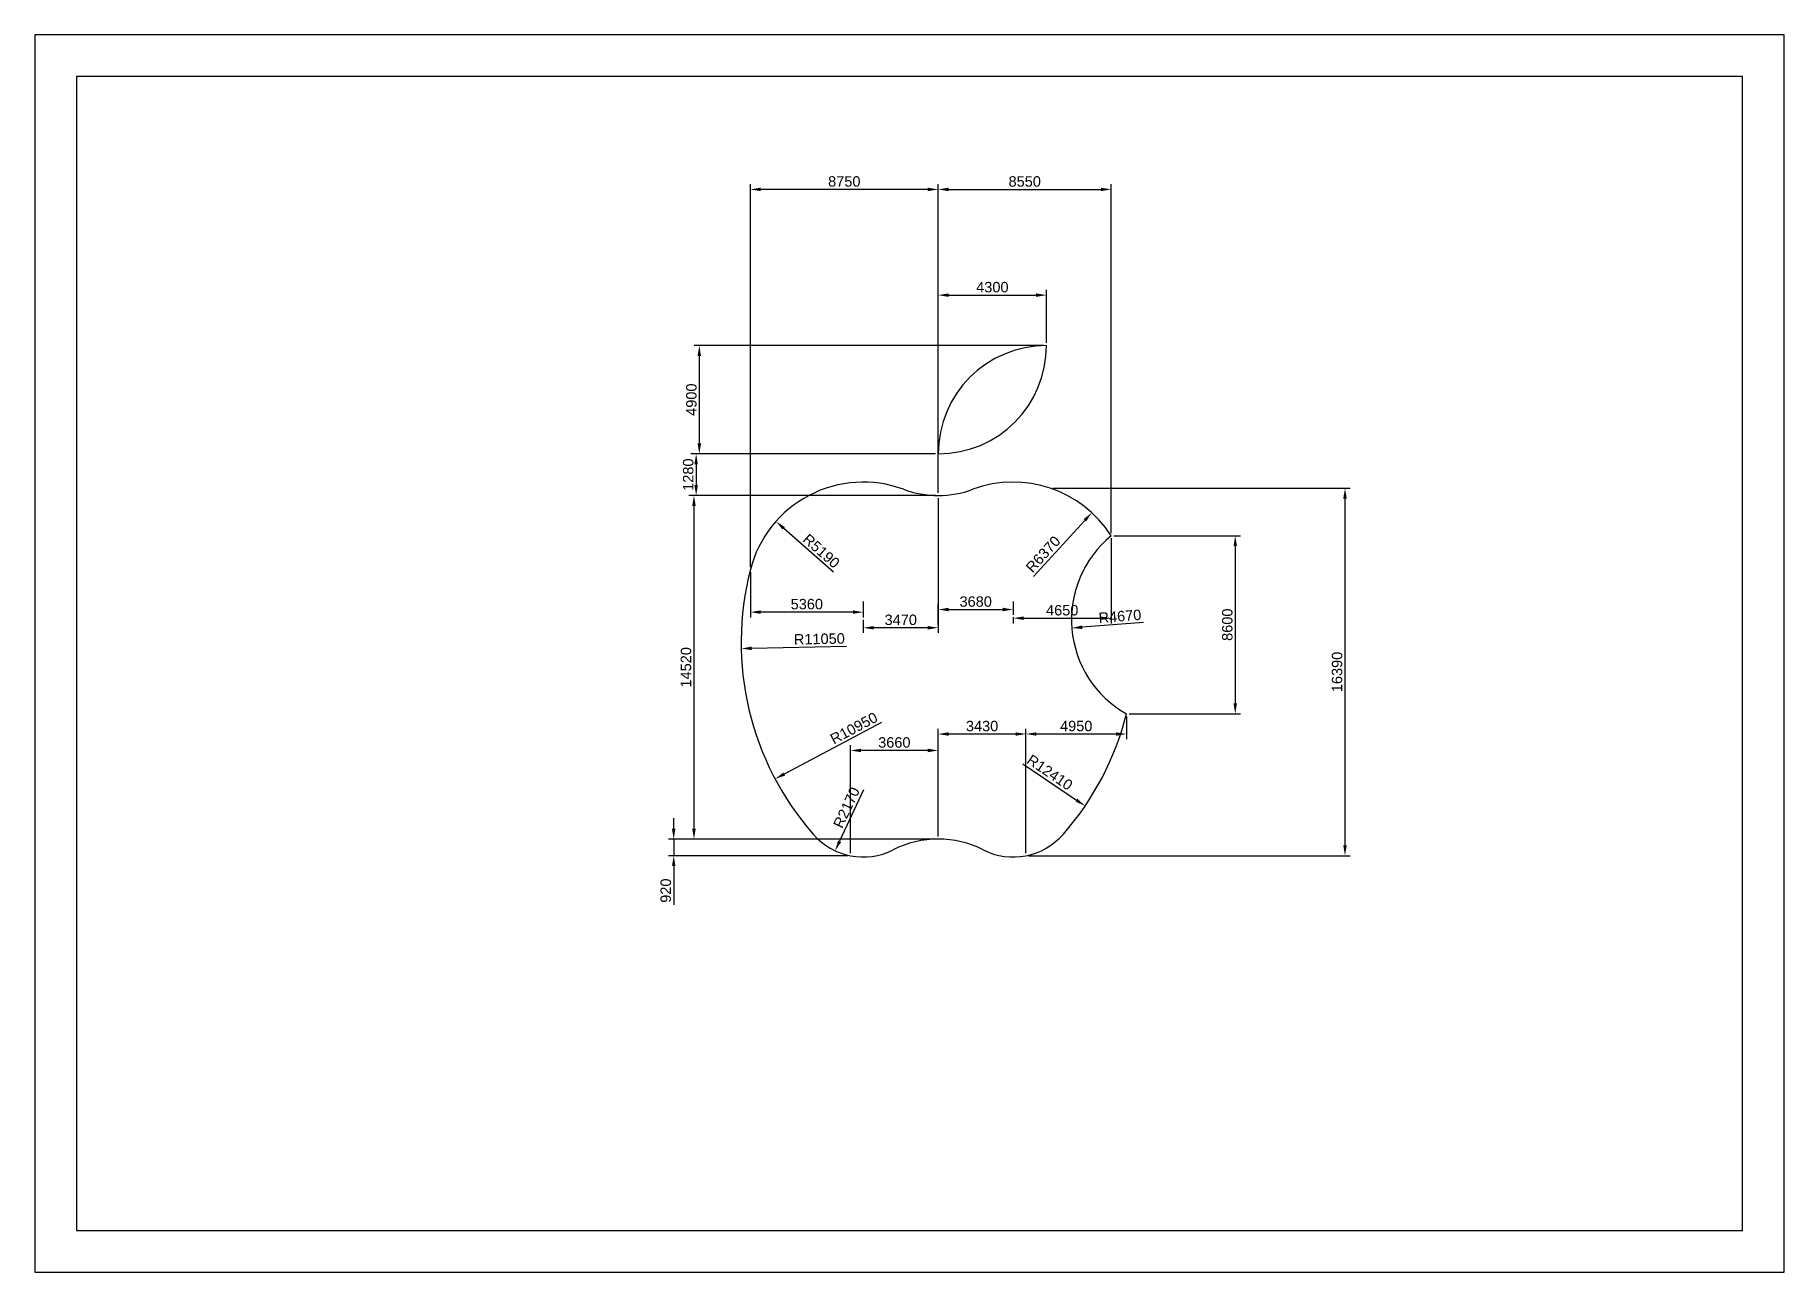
# Model space of a CAD drawing. Header units: millimetres. Extents: x 0 to 420, y 0 to 297.
import ezdxf

# ---------------------------------------------------------------- set-up
doc = ezdxf.new("R2010")
doc.units = ezdxf.units.MM
doc.styles.get("Standard").update_dxf_attribs({"font": 'arial.ttf'})
doc.dimstyles.new('ISO-25', dxfattribs={"dimtxt": 2.5, "dimasz": 2.5, "dimexe": 1.25, "dimexo": 0.625, "dimtad": 1, "dimtxsty": 'Standard', "dimcen": 2.5, "dimadec": 0, "dimazin": 0, "dimtfac": 1, "dimtmove": 0, "dimatfit": 3, "dimfxl": 1, "dimarcsym": 0})

# ---------------------------------------------------------------- blocks, each defined once
blk = doc.blocks.new('*D3')
at = {"color": 0, "lineweight": -2, "transparency": 16777216}
for p, q in [((171.78, 169.26), (171.78, 261.17)), ((216.9, 187.06), (216.9, 261.17)), ((214.4, 259.92), (174.28, 259.92))]:
    blk.add_line(p, q, dxfattribs=at)
at = {"color": 0, "transparency": 16777216}
for points in [[(174.28, 260.34), (174.28, 259.51), (171.78, 259.92)], [(214.4, 260.34), (214.4, 259.51), (216.9, 259.92)]]:
    blk.add_solid(points, dxfattribs=at)
at = {"layer": 'Defpoints', "color": 0, "transparency": 16777216}
for p in [(171.78, 259.92), (216.9, 186.44), (171.78, 168.64)]:
    blk.add_point(p, dxfattribs=at)
at = {"color": 0, "transparency": 16777216, "insert": (194.34, 261.82), "char_height": 2.5, "attachment_point": 5}
blk.add_mtext('8750', dxfattribs=at)
blk = doc.blocks.new('*D4')
at = {"color": 0, "lineweight": -2, "transparency": 16777216}
for p, q in [((216.9, 187.06), (216.9, 261.17)), ((258.45, 177.41), (258.45, 261.17)), ((219.4, 259.92), (255.95, 259.92))]:
    blk.add_line(p, q, dxfattribs=at)
at = {"color": 0, "transparency": 16777216}
for points in [[(219.4, 260.34), (219.4, 259.51), (216.9, 259.92)], [(255.95, 260.34), (255.95, 259.51), (258.45, 259.92)]]:
    blk.add_solid(points, dxfattribs=at)
at = {"layer": 'Defpoints', "color": 0, "transparency": 16777216}
for p in [(258.45, 259.92), (216.9, 186.44), (258.45, 176.79)]:
    blk.add_point(p, dxfattribs=at)
at = {"color": 0, "transparency": 16777216, "insert": (237.67, 261.82), "char_height": 2.5, "attachment_point": 5}
blk.add_mtext('8550', dxfattribs=at)
blk = doc.blocks.new('*D6')
at = {"color": 0, "lineweight": -2, "transparency": 16777216}
for p, q in [((153.38, 106.43), (153.38, 108.93)), ((216.27, 103.93), (152.13, 103.93)), ((153.38, 103.93), (153.38, 99.95)), ((195.2, 99.95), (152.13, 99.95)), ((153.38, 97.45), (153.38, 88.18))]:
    blk.add_line(p, q, dxfattribs=at)
at = {"color": 0, "transparency": 16777216}
for points in [[(152.96, 106.43), (153.8, 106.43), (153.38, 103.93)], [(152.96, 97.45), (153.8, 97.45), (153.38, 99.95)]]:
    blk.add_solid(points, dxfattribs=at)
at = {"layer": 'Defpoints', "color": 0, "transparency": 16777216}
for p in [(216.9, 103.93), (153.38, 99.95), (195.83, 99.95)]:
    blk.add_point(p, dxfattribs=at)
at = {"color": 0, "transparency": 16777216, "insert": (151.48, 91.56), "char_height": 2.5, "attachment_point": 5, "rotation": 90}
blk.add_mtext('920', dxfattribs=at)
blk = doc.blocks.new('*D7')
at = {"color": 0, "lineweight": -2, "transparency": 16777216}
for p, q in [((244.41, 188.2), (315.83, 188.2)), ((314.58, 102.45), (314.58, 185.7)), ((238.59, 99.95), (315.83, 99.95))]:
    blk.add_line(p, q, dxfattribs=at)
at = {"color": 0, "transparency": 16777216}
for points in [[(314.16, 185.7), (315, 185.7), (314.58, 188.2)], [(314.16, 102.45), (315, 102.45), (314.58, 99.95)]]:
    blk.add_solid(points, dxfattribs=at)
at = {"layer": 'Defpoints', "color": 0, "transparency": 16777216}
for p in [(243.79, 188.2), (314.58, 188.2), (237.97, 99.95)]:
    blk.add_point(p, dxfattribs=at)
at = {"color": 0, "transparency": 16777216, "insert": (312.68, 144.07), "char_height": 2.5, "attachment_point": 5, "rotation": 90}
blk.add_mtext('16390', dxfattribs=at)
blk = doc.blocks.new('*D8')
at = {"color": 0, "lineweight": -2, "transparency": 16777216}
for p, q in [((259.08, 176.79), (289.47, 176.79)), ((288.22, 174.29), (288.22, 136.52)), ((262.72, 134.02), (289.47, 134.02))]:
    blk.add_line(p, q, dxfattribs=at)
at = {"color": 0, "transparency": 16777216}
for points in [[(287.81, 174.29), (288.64, 174.29), (288.22, 176.79)], [(287.81, 136.52), (288.64, 136.52), (288.22, 134.02)]]:
    blk.add_solid(points, dxfattribs=at)
at = {"layer": 'Defpoints', "color": 0, "transparency": 16777216}
for p in [(258.45, 176.79), (262.09, 134.02), (288.22, 134.02)]:
    blk.add_point(p, dxfattribs=at)
at = {"color": 0, "transparency": 16777216, "insert": (286.32, 155.41), "char_height": 2.5, "attachment_point": 5, "rotation": 90}
blk.add_mtext('8600', dxfattribs=at)
blk = doc.blocks.new('*D9')
at = {"color": 0, "lineweight": -2, "transparency": 16777216}
blk.add_line((266.21, 155.97), (251.47, 154.81), dxfattribs=at)
at = {"color": 0, "transparency": 16777216}
blk.add_solid([(251.44, 155.22), (251.5, 154.39), (248.98, 154.61)], dxfattribs=at)
at = {"layer": 'Defpoints', "color": 0, "transparency": 16777216}
for p in [(274.9, 156.65), (248.98, 154.61)]:
    blk.add_point(p, dxfattribs=at)
at = {"color": 0, "transparency": 16777216, "insert": (260.53, 157.43), "char_height": 2.5, "attachment_point": 5, "rotation": 4.493}
blk.add_mtext('R4670', dxfattribs=at)
blk = doc.blocks.new('*D10')
at = {"color": 0, "lineweight": -2, "transparency": 16777216}
blk.add_line((239.75, 166.96), (252.1, 180.47), dxfattribs=at)
at = {"color": 0, "transparency": 16777216}
blk.add_solid([(251.79, 180.76), (252.41, 180.19), (253.79, 182.32)], dxfattribs=at)
at = {"layer": 'Defpoints', "color": 0, "transparency": 16777216}
for p in [(253.79, 182.32), (234.9, 161.65)]:
    blk.add_point(p, dxfattribs=at)
at = {"color": 0, "transparency": 16777216, "insert": (242.09, 172.34), "char_height": 2.5, "attachment_point": 5, "rotation": 47.5783}
blk.add_mtext('R6370', dxfattribs=at)
blk = doc.blocks.new('*D11')
at = {"color": 0, "lineweight": -2, "transparency": 16777216}
blk.add_line((191.73, 167.99), (179.8, 178.55), dxfattribs=at)
at = {"color": 0, "transparency": 16777216}
blk.add_solid([(180.08, 178.86), (179.53, 178.24), (177.93, 180.21)], dxfattribs=at)
at = {"layer": 'Defpoints', "color": 0, "transparency": 16777216}
for p in [(177.93, 180.21), (198.9, 161.65)]:
    blk.add_point(p, dxfattribs=at)
at = {"color": 0, "transparency": 16777216, "insert": (188.83, 173.1), "char_height": 2.5, "attachment_point": 5, "rotation": 318.4846}
blk.add_mtext('R5190', dxfattribs=at)
blk = doc.blocks.new('*D13')
at = {"color": 0, "lineweight": -2, "transparency": 16777216}
blk.add_line((194.91, 150.22), (172.08, 149.74), dxfattribs=at)
at = {"color": 0, "transparency": 16777216}
blk.add_solid([(172.08, 150.15), (172.09, 149.32), (169.59, 149.69)], dxfattribs=at)
at = {"layer": 'Defpoints', "color": 0, "transparency": 16777216}
for p in [(169.59, 149.69), (239.57, 151.17)]:
    blk.add_point(p, dxfattribs=at)
at = {"color": 0, "transparency": 16777216, "insert": (188.35, 151.99), "char_height": 2.5, "attachment_point": 5, "rotation": 1.2169}
blk.add_mtext('R11050', dxfattribs=at)
blk = doc.blocks.new('*D14')
at = {"color": 0, "lineweight": -2, "transparency": 16777216}
blk.add_line((203.3, 131.95), (179.93, 119.56), dxfattribs=at)
at = {"color": 0, "transparency": 16777216}
blk.add_solid([(179.73, 119.93), (180.13, 119.19), (177.72, 118.39)], dxfattribs=at)
at = {"layer": 'Defpoints', "color": 0, "transparency": 16777216}
for p in [(239.57, 151.17), (177.72, 118.39)]:
    blk.add_point(p, dxfattribs=at)
at = {"color": 0, "transparency": 16777216, "insert": (196.65, 130.57), "char_height": 2.5, "attachment_point": 5, "rotation": 27.9271}
blk.add_mtext('R10950', dxfattribs=at)
blk = doc.blocks.new('*D17')
at = {"color": 0, "lineweight": -2, "transparency": 16777216}
blk.add_line((198.94, 115.74), (193.21, 103.41), dxfattribs=at)
at = {"color": 0, "transparency": 16777216}
blk.add_solid([(192.83, 103.58), (193.59, 103.23), (192.16, 101.14)], dxfattribs=at)
at = {"layer": 'Defpoints', "color": 0, "transparency": 16777216}
for p in [(198.9, 115.65), (192.16, 101.14)]:
    blk.add_point(p, dxfattribs=at)
at = {"color": 0, "transparency": 16777216, "insert": (194.88, 111.51), "char_height": 2.5, "attachment_point": 5, "rotation": 65.0962}
blk.add_mtext('R2170', dxfattribs=at)
blk = doc.blocks.new('*D18')
at = {"color": 0, "lineweight": -2, "transparency": 16777216}
for p, q in [((237.97, 100.57), (237.97, 130.42)), ((262.09, 133.4), (262.09, 127.92)), ((259.59, 129.17), (240.47, 129.17))]:
    blk.add_line(p, q, dxfattribs=at)
at = {"color": 0, "transparency": 16777216}
for points in [[(240.47, 129.58), (240.47, 128.75), (237.97, 129.17)], [(259.59, 129.58), (259.59, 128.75), (262.09, 129.17)]]:
    blk.add_solid(points, dxfattribs=at)
at = {"layer": 'Defpoints', "color": 0, "transparency": 16777216}
for p in [(262.09, 134.02), (237.97, 129.17), (237.97, 99.95)]:
    blk.add_point(p, dxfattribs=at)
at = {"color": 0, "transparency": 16777216, "insert": (250.03, 131.07), "char_height": 2.5, "attachment_point": 5}
blk.add_mtext('4950', dxfattribs=at)
blk = doc.blocks.new('*D19')
at = {"color": 0, "lineweight": -2, "transparency": 16777216}
for p, q in [((216.9, 104.55), (216.9, 130.42)), ((237.97, 100.57), (237.97, 130.42)), ((235.47, 129.17), (219.4, 129.17))]:
    blk.add_line(p, q, dxfattribs=at)
at = {"color": 0, "transparency": 16777216}
for points in [[(219.4, 129.58), (219.4, 128.75), (216.9, 129.17)], [(235.47, 129.58), (235.47, 128.75), (237.97, 129.17)]]:
    blk.add_solid(points, dxfattribs=at)
at = {"layer": 'Defpoints', "color": 0, "transparency": 16777216}
for p in [(216.9, 129.17), (216.9, 103.93), (237.97, 99.95)]:
    blk.add_point(p, dxfattribs=at)
at = {"color": 0, "transparency": 16777216, "insert": (227.43, 131.07), "char_height": 2.5, "attachment_point": 5}
blk.add_mtext('3430', dxfattribs=at)
blk = doc.blocks.new('*D20')
at = {"color": 0, "lineweight": -2, "transparency": 16777216}
blk.add_line((237.24, 122.02), (250.1, 113.31), dxfattribs=at)
at = {"color": 0, "transparency": 16777216}
blk.add_solid([(250.34, 113.65), (249.87, 112.96), (252.17, 111.9)], dxfattribs=at)
at = {"layer": 'Defpoints', "color": 0, "transparency": 16777216}
for p in [(194.23, 151.17), (252.17, 111.9)]:
    blk.add_point(p, dxfattribs=at)
at = {"color": 0, "transparency": 16777216, "insert": (243.7, 119.94), "char_height": 2.5, "attachment_point": 5, "rotation": 325.8764}
blk.add_mtext('R12410', dxfattribs=at)
blk = doc.blocks.new('*D21')
at = {"color": 0, "lineweight": -2, "transparency": 16777216}
for p, q in [((195.83, 100.57), (195.83, 126.47)), ((216.9, 104.55), (216.9, 126.47)), ((214.4, 125.22), (198.33, 125.22))]:
    blk.add_line(p, q, dxfattribs=at)
at = {"color": 0, "transparency": 16777216}
for points in [[(198.33, 125.64), (198.33, 124.81), (195.83, 125.22)], [(214.4, 125.64), (214.4, 124.81), (216.9, 125.22)]]:
    blk.add_solid(points, dxfattribs=at)
at = {"layer": 'Defpoints', "color": 0, "transparency": 16777216}
for p in [(195.83, 125.22), (216.9, 103.93), (195.83, 99.95)]:
    blk.add_point(p, dxfattribs=at)
at = {"color": 0, "transparency": 16777216, "insert": (206.36, 127.13), "char_height": 2.5, "attachment_point": 5}
blk.add_mtext('3660', dxfattribs=at)
blk = doc.blocks.new('*D22')
at = {"color": 0, "lineweight": -2, "transparency": 16777216}
for p, q in [((171.78, 168.01), (171.78, 157.18)), ((198.9, 161.02), (198.9, 157.18)), ((196.4, 158.43), (174.28, 158.43))]:
    blk.add_line(p, q, dxfattribs=at)
at = {"color": 0, "transparency": 16777216}
for points in [[(174.28, 158.85), (174.28, 158.02), (171.78, 158.43)], [(196.4, 158.85), (196.4, 158.02), (198.9, 158.43)]]:
    blk.add_solid(points, dxfattribs=at)
at = {"layer": 'Defpoints', "color": 0, "transparency": 16777216}
for p in [(171.78, 168.64), (198.9, 161.65), (171.78, 158.43)]:
    blk.add_point(p, dxfattribs=at)
at = {"color": 0, "transparency": 16777216, "insert": (185.34, 160.34), "char_height": 2.5, "attachment_point": 5}
blk.add_mtext('5360', dxfattribs=at)
blk = doc.blocks.new('*D23')
at = {"color": 0, "lineweight": -2, "transparency": 16777216}
for p, q in [((216.9, 185.81), (216.9, 153.43)), ((198.9, 156.56), (198.9, 153.43)), ((214.4, 154.68), (201.4, 154.68))]:
    blk.add_line(p, q, dxfattribs=at)
at = {"color": 0, "transparency": 16777216}
for points in [[(201.4, 155.09), (201.4, 154.26), (198.9, 154.68)], [(214.4, 155.09), (214.4, 154.26), (216.9, 154.68)]]:
    blk.add_solid(points, dxfattribs=at)
at = {"layer": 'Defpoints', "color": 0, "transparency": 16777216}
for p in [(216.9, 186.44), (198.9, 157.18), (198.9, 154.68)]:
    blk.add_point(p, dxfattribs=at)
at = {"color": 0, "transparency": 16777216, "insert": (207.9, 156.58), "char_height": 2.5, "attachment_point": 5}
blk.add_mtext('3470', dxfattribs=at)
blk = doc.blocks.new('*D24')
at = {"color": 0, "lineweight": -2, "transparency": 16777216}
for p, q in [((216.9, 155.3), (216.9, 160.31)), ((234.9, 161.02), (234.9, 157.81)), ((219.4, 159.06), (232.4, 159.06))]:
    blk.add_line(p, q, dxfattribs=at)
at = {"color": 0, "transparency": 16777216}
for points in [[(219.4, 159.48), (219.4, 158.64), (216.9, 159.06)], [(232.4, 159.48), (232.4, 158.64), (234.9, 159.06)]]:
    blk.add_solid(points, dxfattribs=at)
at = {"layer": 'Defpoints', "color": 0, "transparency": 16777216}
for p in [(234.9, 161.65), (234.9, 159.06), (216.9, 154.68)]:
    blk.add_point(p, dxfattribs=at)
at = {"color": 0, "transparency": 16777216, "insert": (225.9, 160.96), "char_height": 2.5, "attachment_point": 5}
blk.add_mtext('3680', dxfattribs=at)
blk = doc.blocks.new('*D25')
at = {"color": 0, "lineweight": -2, "transparency": 16777216}
for p, q in [((258.45, 176.16), (258.45, 155.72)), ((234.9, 157.19), (234.9, 155.72)), ((237.4, 156.97), (255.95, 156.97))]:
    blk.add_line(p, q, dxfattribs=at)
at = {"color": 0, "transparency": 16777216}
for points in [[(237.4, 157.39), (237.4, 156.56), (234.9, 156.97)], [(255.95, 157.39), (255.95, 156.56), (258.45, 156.97)]]:
    blk.add_solid(points, dxfattribs=at)
at = {"layer": 'Defpoints', "color": 0, "transparency": 16777216}
for p in [(258.45, 176.79), (234.9, 157.81), (258.45, 156.97)]:
    blk.add_point(p, dxfattribs=at)
at = {"color": 0, "transparency": 16777216, "insert": (246.67, 158.87), "char_height": 2.5, "attachment_point": 5}
blk.add_mtext('4650', dxfattribs=at)
blk = doc.blocks.new('*D28')
at = {"color": 0, "lineweight": -2, "transparency": 16777216}
for p, q in [((216.27, 196.44), (157.52, 196.44)), ((158.77, 193.94), (158.77, 188.94)), ((216.27, 186.44), (157.52, 186.44))]:
    blk.add_line(p, q, dxfattribs=at)
at = {"color": 0, "transparency": 16777216}
for points in [[(158.35, 193.94), (159.18, 193.94), (158.77, 196.44)], [(158.35, 188.94), (159.18, 188.94), (158.77, 186.44)]]:
    blk.add_solid(points, dxfattribs=at)
at = {"layer": 'Defpoints', "color": 0, "transparency": 16777216}
for p in [(216.9, 196.44), (158.77, 186.44), (216.9, 186.44)]:
    blk.add_point(p, dxfattribs=at)
at = {"color": 0, "transparency": 16777216, "insert": (156.87, 191.44), "char_height": 2.5, "attachment_point": 5, "rotation": 90}
blk.add_mtext('1280', dxfattribs=at)
blk = doc.blocks.new('*D29')
at = {"color": 0, "lineweight": -2, "transparency": 16777216}
for p, q in [((242.27, 222.44), (158.28, 222.44)), ((159.53, 219.94), (159.53, 198.94)), ((216.27, 196.44), (158.28, 196.44))]:
    blk.add_line(p, q, dxfattribs=at)
at = {"color": 0, "transparency": 16777216}
for points in [[(159.11, 219.94), (159.95, 219.94), (159.53, 222.44)], [(159.11, 198.94), (159.95, 198.94), (159.53, 196.44)]]:
    blk.add_solid(points, dxfattribs=at)
at = {"layer": 'Defpoints', "color": 0, "transparency": 16777216}
for p in [(242.9, 222.44), (159.53, 196.44), (216.9, 196.44)]:
    blk.add_point(p, dxfattribs=at)
at = {"color": 0, "transparency": 16777216, "insert": (157.63, 209.44), "char_height": 2.5, "attachment_point": 5, "rotation": 90}
blk.add_mtext('4900', dxfattribs=at)
blk = doc.blocks.new('*D30')
at = {"color": 0, "lineweight": -2, "transparency": 16777216}
for p, q in [((216.27, 186.44), (156.99, 186.44)), ((158.24, 183.94), (158.24, 106.43)), ((216.27, 103.93), (156.99, 103.93))]:
    blk.add_line(p, q, dxfattribs=at)
at = {"color": 0, "transparency": 16777216}
for points in [[(157.83, 183.94), (158.66, 183.94), (158.24, 186.44)], [(157.83, 106.43), (158.66, 106.43), (158.24, 103.93)]]:
    blk.add_solid(points, dxfattribs=at)
at = {"layer": 'Defpoints', "color": 0, "transparency": 16777216}
for p in [(216.9, 186.44), (158.24, 103.93), (216.9, 103.93)]:
    blk.add_point(p, dxfattribs=at)
at = {"color": 0, "transparency": 16777216, "insert": (156.34, 145.18), "char_height": 2.5, "attachment_point": 5, "rotation": 90}
blk.add_mtext('14520', dxfattribs=at)
blk = doc.blocks.new('*D31')
at = {"color": 0, "lineweight": -2, "transparency": 16777216}
for p, q in [((216.9, 197.06), (216.9, 235.79)), ((242.9, 223.06), (242.9, 235.79)), ((219.4, 234.54), (240.4, 234.54))]:
    blk.add_line(p, q, dxfattribs=at)
at = {"color": 0, "transparency": 16777216}
for points in [[(219.4, 234.95), (219.4, 234.12), (216.9, 234.54)], [(240.4, 234.95), (240.4, 234.12), (242.9, 234.54)]]:
    blk.add_solid(points, dxfattribs=at)
at = {"layer": 'Defpoints', "color": 0, "transparency": 16777216}
for p in [(242.9, 234.54), (242.9, 222.44), (216.9, 196.44)]:
    blk.add_point(p, dxfattribs=at)
at = {"color": 0, "transparency": 16777216, "insert": (229.9, 236.44), "char_height": 2.5, "attachment_point": 5}
blk.add_mtext('4300', dxfattribs=at)

msp = doc.modelspace()

# ---------------------------------------------------------------- linework, layer by layer
for points in [[(0, 0), (420, 0), (420, 297), (0, 297)], [(10, 10), (410, 10), (410, 287), (10, 287)]]:
    msp.add_lwpolyline(points, close=True)
for centre, radius, start, end in [((216.897, 222.435), 26, 270, 0), ((242.897, 196.435), 26, 90, 180), ((198.897, 161.65), 28, 69.74775, 165.55311), ((234.897, 161.65), 28, 32.7284, 110.25225), ((216.897, 210.435), 24, 249.74775, 290.25225), ((274.897, 156.65), 26, 129.23538, 240.49434), ((239.569, 151.172), 70, 165.55311, 221.13306), ((194.225, 151.172), 70, 318.86694, 345.8184), ((198.897, 115.65), 16, 221.13306, 296.74368), ((234.897, 115.65), 16, 243.25632, 318.86694), ((216.897, 79.929), 24, 63.25632, 116.74368)]:
    msp.add_arc(centre, radius, start, end)

# ---------------------------------------------------------------- dimensions: what is measured, and where the dimension line sits
for base, p1, p2, text, picture, middle in [((171.783, 259.922), (216.897, 186.435), (171.783, 168.635), '8750', '*D3', (194.34, 261.823)), ((242.897, 234.536), (216.897, 196.435), (242.897, 222.435), '4300', '*D31', (229.897, 236.438)), ((198.897, 154.677), (216.897, 186.435), (198.897, 157.185), '3470', '*D23', (207.897, 156.579)), ((258.452, 156.973), (234.897, 157.811), (258.452, 176.788), '4650', '*D25', (246.675, 158.875)), ((171.783, 158.435), (198.897, 161.65), (171.783, 168.635), '5360', '*D22', (185.34, 160.337)), ((234.897, 159.061), (216.897, 154.677), (234.897, 161.65), '3680', '*D24', (225.897, 160.963)), ((237.967, 129.166), (262.092, 134.022), (237.967, 99.947), '4950', '*D18', (250.03, 131.068)), ((195.827, 125.225), (216.897, 103.929), (195.827, 99.947), '3660', '*D21', (206.362, 127.127))]:
    dim = msp.add_linear_dim(base=base, p1=p1, p2=p2, text=text, dimstyle='ISO-25')
    dim.commit()
    dim.dimension.update_dxf_attribs({"geometry": picture, "text_midpoint": middle})
for base, p1, p2, text, picture, middle in [((258.452, 259.922), (216.897, 186.435), (258.452, 176.788), '8550', '*D4', (237.675, 261.823)), ((216.897, 129.166), (237.967, 99.947), (216.897, 103.929), '3430', '*D19', (227.432, 131.068))]:
    dim = msp.add_linear_dim(base=base, p1=p1, p2=p2, text=text, dimstyle='ISO-25', override={"dimtmove": 1})
    dim.commit()
    dim.dimension.update_dxf_attribs({"geometry": picture, "text_midpoint": middle})
for base, p1, p2, text, picture, middle in [((159.531, 196.435), (242.897, 222.435), (216.897, 196.435), '4900', '*D29', (157.63, 209.435)), ((158.767, 186.435), (216.897, 196.435), (216.897, 186.435), '1280', '*D28', (156.866, 191.435)), ((158.245, 103.929), (216.897, 186.435), (216.897, 103.929), '14520', '*D30', (156.343, 145.182)), ((314.579, 188.201), (237.967, 99.947), (243.786, 188.201), '16390', '*D7', (312.677, 144.074)), ((288.222, 134.022), (258.452, 176.788), (262.092, 134.022), '8600', '*D8', (286.321, 155.405)), ((153.379, 99.947), (216.897, 103.929), (195.827, 99.947), '920', '*D6', (151.478, 91.565))]:
    dim = msp.add_linear_dim(base=base, p1=p1, p2=p2, angle=90, text=text, dimstyle='ISO-25')
    dim.commit()
    dim.dimension.update_dxf_attribs({"geometry": picture, "text_midpoint": middle})
for center, mpoint, text, picture, middle in [((234.897, 161.65), (253.786, 182.319), 'R6370', '*D10', (243.49, 171.053)), ((198.897, 161.65), (177.932, 180.209), 'R5190', '*D11', (187.574, 171.673)), ((274.897, 156.65), (248.977, 154.613), 'R4670', '*D9', (260.679, 155.533)), ((239.569, 151.172), (169.585, 149.685), 'R11050', '*D13', (188.395, 150.085)), ((239.569, 151.172), (177.721, 118.387), 'R10950', '*D14', (197.543, 128.894)), ((194.225, 151.172), (252.173, 111.903), 'R12410', '*D20', (242.636, 118.366)), ((198.897, 115.65), (192.16, 101.138), 'R2170', '*D17', (196.602, 110.707))]:
    dim = msp.add_radius_dim(center=center, mpoint=mpoint, text=text, dimstyle='ISO-25')
    dim.commit()
    dim.dimension.update_dxf_attribs({"geometry": picture, "text_midpoint": middle, "dimtype": 164})

doc.saveas('drawing.dxf')
